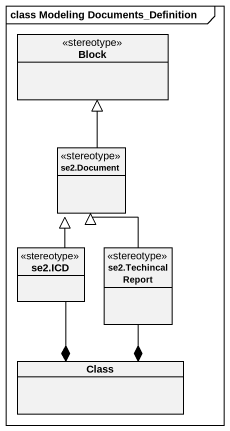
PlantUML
@startuml
mainframe class Modeling Documents_Definition
hide circle
hide empty members
class Block <<stereotype>>
class "se2.Document" as se2_Document <<stereotype>>
class "se2.ICD" as se2_ICD <<stereotype>>
class "se2.Techincal Report" as se2_Techincal_Report <<stereotype>>
class "Class" as Class_
se2_Document -up-|> Block
se2_ICD -up-|> se2_Document
se2_ICD --* Class_
se2_Techincal_Report -up-|> se2_Document
se2_Techincal_Report --* Class_
@enduml
